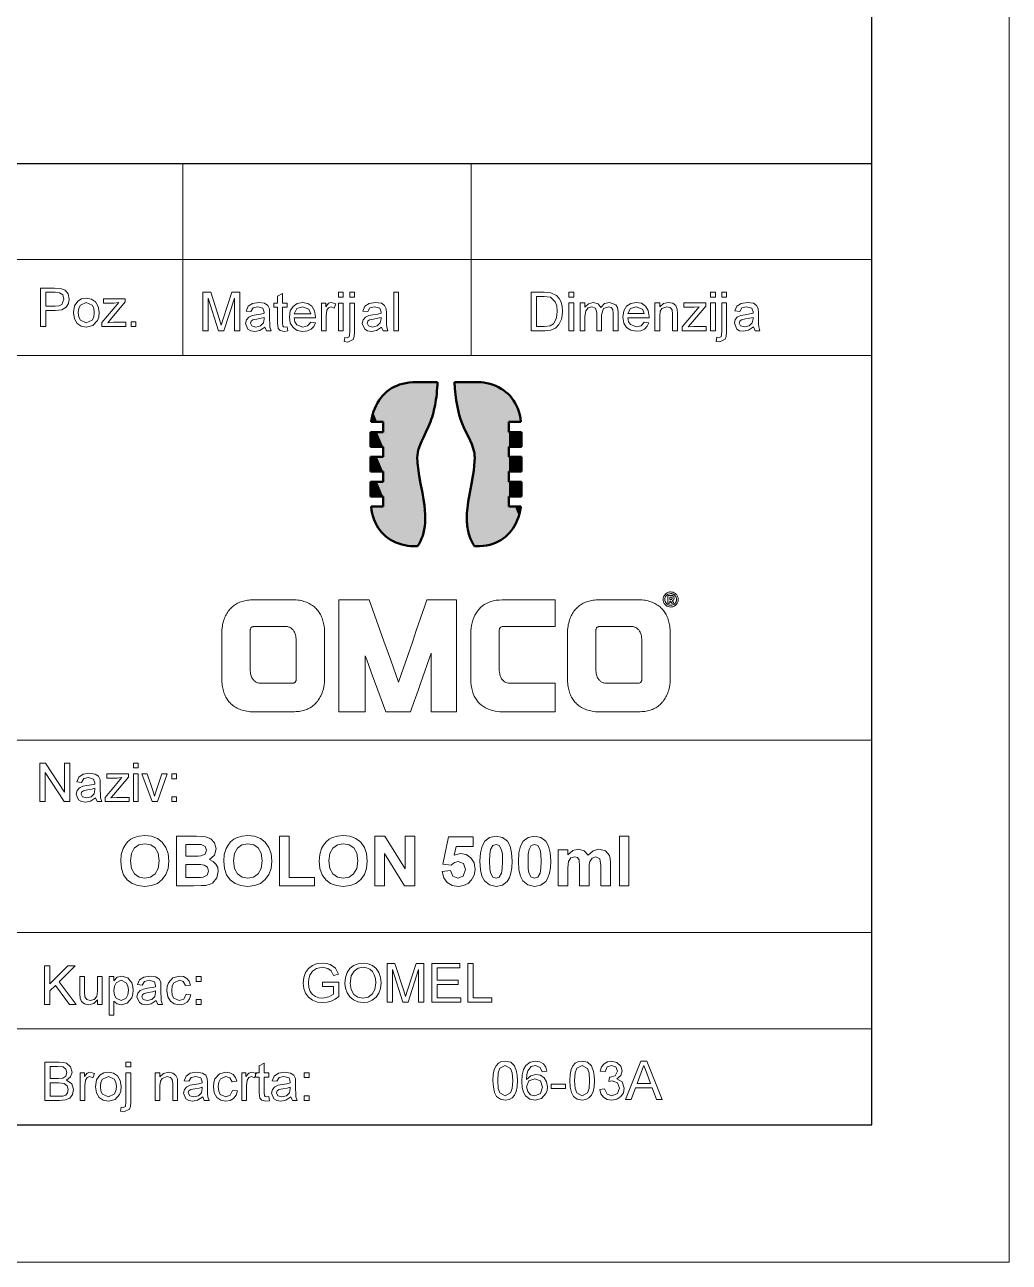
# Model space of a CAD drawing. Extents: x 0 to 297, y 0 to 420.
# Drawn here: x 261.16 to 297, y 0 to 45.04 of the extents above; entities that cross this region are included whole.
import ezdxf

# ---------------------------------------------------------------- set-up
doc = ezdxf.new("R2010")
doc.units = 0

msp = doc.modelspace()

# ---------------------------------------------------------------- linework, layer by layer
at = {"color": 7, "lineweight": 13}
for p, q in [((297, 0), (297, 420)), ((142.421, 36.5), (292, 36.5)), ((292, 33), (142.421, 33)), ((142.421, 19), (292, 19)), ((142.421, 12), (292, 12)), ((142.421, 8.5), (292, 8.5)), ((0, 0), (297, 0))]:
    msp.add_line(p, q, dxfattribs=at)
at = {"color": 7, "lineweight": 30}
for p, q in [((292, 5), (292, 415)), ((142.421, 40), (292, 40)), ((20, 5), (292, 5))]:
    msp.add_line(p, q, dxfattribs=at)
at = {"color": 7, "lineweight": 13, "ltscale": 0.175}
for p, q in [((266.911, 40), (266.911, 33)), ((277.411, 40), (277.411, 33))]:
    msp.add_line(p, q, dxfattribs=at)
at = {"color": 7, "lineweight": 13}
for points in [[(261.731, 34.06), (261.731, 35.46), (262.25, 35.46), (262.46, 35.447), (262.629, 35.383), (262.74, 35.25), (262.781, 35.062), (262.754, 34.9), (262.671, 34.765), (262.517, 34.674), (262.274, 34.643), (261.926, 34.643), (261.926, 34.06)], [(261.926, 34.799), (262.272, 34.799), (262.418, 34.816), (262.515, 34.867), (262.587, 35.057), (262.545, 35.209), (262.433, 35.292), (262.268, 35.305), (261.926, 35.305)], [(267.645, 33.905), (267.645, 35.305), (267.934, 35.305), (268.252, 34.32), (268.316, 34.113), (268.386, 34.337), (268.701, 35.305), (268.987, 35.305), (268.987, 33.905), (268.792, 33.905), (268.792, 35.091), (268.412, 33.905), (268.217, 33.905), (267.84, 35.091), (267.84, 33.905)], [(270.717, 34.051), (270.737, 33.9), (270.607, 33.885), (270.461, 33.914), (270.389, 33.991), (270.367, 34.189), (270.367, 34.76), (270.231, 34.76), (270.231, 34.916), (270.367, 34.916), (270.367, 35.166), (270.542, 35.268), (270.542, 34.916), (270.717, 34.916), (270.717, 34.76), (270.542, 34.76), (270.542, 34.179), (270.552, 34.086), (270.581, 34.053), (270.641, 34.041)], [(272.584, 35.13), (272.584, 35.305), (272.759, 35.305), (272.759, 35.13)], [(272.992, 35.13), (272.992, 35.305), (273.167, 35.305), (273.167, 35.13)], [(274.598, 33.905), (274.598, 35.305), (274.773, 35.305), (274.773, 33.905)], [(279.592, 33.908), (279.592, 35.308), (280.07, 35.308), (280.317, 35.288), (280.521, 35.188), (280.617, 35.081), (280.685, 34.948), (280.726, 34.792), (280.74, 34.616), (280.73, 34.465), (280.703, 34.333), (280.608, 34.129), (280.482, 34.002), (280.316, 33.932), (280.093, 33.908)], [(279.787, 34.064), (280.077, 34.064), (280.288, 34.09), (280.41, 34.164), (280.51, 34.344), (280.536, 34.469), (280.545, 34.619), (280.528, 34.816), (280.475, 34.962), (280.305, 35.123), (280.072, 35.152), (279.787, 35.152)], [(280.973, 35.133), (280.973, 35.308), (281.148, 35.308), (281.148, 35.133)], [(286.126, 35.133), (286.126, 35.308), (286.301, 35.308), (286.301, 35.133)], [(286.534, 35.133), (286.534, 35.308), (286.709, 35.308), (286.709, 35.133)], [(262.937, 34.566), (262.975, 34.809), (263.091, 34.979), (263.233, 35.063), (263.404, 35.091), (263.591, 35.057), (263.74, 34.955), (263.838, 34.793), (263.87, 34.58), (263.856, 34.407), (263.813, 34.275), (263.645, 34.102), (263.404, 34.041), (263.215, 34.074), (263.066, 34.176), (262.969, 34.341)], [(263.112, 34.566), (263.133, 34.404), (263.195, 34.288), (263.404, 34.196), (263.612, 34.289), (263.675, 34.406), (263.695, 34.571), (263.674, 34.729), (263.612, 34.843), (263.404, 34.935), (263.195, 34.843), (263.133, 34.728)], [(263.968, 34.06), (263.968, 34.207), (264.582, 34.935), (264.405, 34.916), (264.026, 34.916), (264.026, 35.071), (264.823, 35.071), (264.823, 34.955), (264.283, 34.315), (264.183, 34.196), (264.391, 34.216), (264.843, 34.216), (264.843, 34.06)], [(269.901, 34.041), (269.717, 33.921), (269.534, 33.885), (269.392, 33.906), (269.287, 33.966), (269.201, 34.173), (269.233, 34.308), (269.319, 34.406), (269.438, 34.462), (269.585, 34.488), (269.759, 34.515), (269.88, 34.547), (269.881, 34.588), (269.835, 34.726), (269.648, 34.78), (269.477, 34.741), (269.395, 34.605), (269.22, 34.624), (269.296, 34.798), (269.449, 34.9), (269.681, 34.935), (269.893, 34.905), (270.013, 34.827), (270.067, 34.709), (270.076, 34.556), (270.076, 34.338), (270.079, 34.15), (270.087, 34.041), (270.134, 33.905), (269.959, 33.905)], [(271.571, 34.216), (271.742, 34.197), (271.681, 34.065), (271.584, 33.967), (271.452, 33.906), (271.288, 33.885), (271.084, 33.919), (270.928, 34.021), (270.828, 34.184), (270.795, 34.402), (270.829, 34.627), (270.929, 34.795), (271.084, 34.9), (271.278, 34.935), (271.466, 34.901), (271.617, 34.799), (271.715, 34.636), (271.748, 34.416), (271.747, 34.372), (270.97, 34.372), (271, 34.23), (271.069, 34.126), (271.291, 34.041), (271.46, 34.083)], [(270.97, 34.527), (271.573, 34.527), (271.504, 34.694), (271.277, 34.78), (271.065, 34.711)], [(271.962, 33.905), (271.962, 34.916), (272.117, 34.916), (272.117, 34.781), (272.219, 34.905), (272.322, 34.935), (272.487, 34.887), (272.431, 34.731), (272.315, 34.78), (272.223, 34.745), (272.164, 34.65), (272.137, 34.445), (272.137, 33.905)], [(272.584, 33.905), (272.584, 34.916), (272.759, 34.916), (272.759, 33.905)], [(272.786, 33.515), (272.818, 33.665), (272.895, 33.652), (272.968, 33.687), (272.992, 33.859), (272.992, 34.916), (273.167, 34.916), (273.167, 33.851), (273.155, 33.693), (273.12, 33.592), (272.918, 33.497)], [(274.151, 34.041), (273.967, 33.921), (273.785, 33.885), (273.643, 33.906), (273.538, 33.966), (273.451, 34.173), (273.484, 34.308), (273.569, 34.406), (273.688, 34.462), (273.836, 34.488), (274.01, 34.515), (274.131, 34.547), (274.132, 34.588), (274.085, 34.726), (273.898, 34.78), (273.727, 34.741), (273.646, 34.605), (273.471, 34.624), (273.547, 34.798), (273.699, 34.9), (273.931, 34.935), (274.144, 34.905), (274.264, 34.827), (274.318, 34.709), (274.326, 34.556), (274.326, 34.338), (274.329, 34.15), (274.338, 34.041), (274.384, 33.905), (274.21, 33.905)], [(280.973, 33.908), (280.973, 34.919), (281.148, 34.919), (281.148, 33.908)], [(281.381, 33.908), (281.381, 34.919), (281.556, 34.919), (281.556, 34.767), (281.679, 34.891), (281.854, 34.939), (282.033, 34.89), (282.132, 34.755), (282.271, 34.893), (282.447, 34.939), (282.68, 34.855), (282.741, 34.75), (282.762, 34.6), (282.762, 33.908), (282.587, 33.908), (282.587, 34.538), (282.57, 34.684), (282.51, 34.756), (282.407, 34.783), (282.23, 34.713), (282.159, 34.489), (282.159, 33.908), (281.984, 33.908), (281.984, 34.557), (281.942, 34.727), (281.806, 34.783), (281.673, 34.745), (281.584, 34.635), (281.556, 34.426), (281.556, 33.908)], [(283.713, 34.219), (283.884, 34.2), (283.823, 34.068), (283.725, 33.97), (283.593, 33.909), (283.429, 33.889), (283.226, 33.923), (283.07, 34.024), (282.97, 34.187), (282.937, 34.405), (282.97, 34.63), (283.071, 34.799), (283.225, 34.904), (283.42, 34.939), (283.608, 34.905), (283.758, 34.802), (283.857, 34.639), (283.89, 34.42), (283.889, 34.375), (283.112, 34.375), (283.142, 34.233), (283.211, 34.129), (283.433, 34.044), (283.602, 34.086)], [(283.112, 34.53), (283.715, 34.53), (283.645, 34.697), (283.419, 34.783), (283.207, 34.714)], [(284.104, 33.908), (284.104, 34.919), (284.279, 34.919), (284.279, 34.776), (284.41, 34.898), (284.588, 34.939), (284.75, 34.906), (284.86, 34.82), (284.911, 34.694), (284.92, 34.528), (284.92, 33.908), (284.745, 33.908), (284.745, 34.516), (284.726, 34.671), (284.657, 34.752), (284.54, 34.783), (284.356, 34.714), (284.298, 34.615), (284.279, 34.454), (284.279, 33.908)], [(285.095, 33.908), (285.095, 34.054), (285.71, 34.783), (285.532, 34.764), (285.154, 34.764), (285.154, 34.919), (285.951, 34.919), (285.951, 34.803), (285.411, 34.163), (285.31, 34.044), (285.519, 34.064), (285.97, 34.064), (285.97, 33.908)], [(286.126, 33.908), (286.126, 34.919), (286.301, 34.919), (286.301, 33.908)], [(286.328, 33.519), (286.36, 33.669), (286.436, 33.655), (286.51, 33.69), (286.534, 33.862), (286.534, 34.919), (286.709, 34.919), (286.709, 33.854), (286.697, 33.696), (286.661, 33.595), (286.46, 33.5)], [(287.693, 34.044), (287.509, 33.924), (287.326, 33.889), (287.184, 33.909), (287.079, 33.97), (286.993, 34.177), (287.026, 34.312), (287.111, 34.409), (287.23, 34.466), (287.377, 34.491), (287.551, 34.518), (287.673, 34.55), (287.673, 34.591), (287.627, 34.729), (287.44, 34.783), (287.269, 34.744), (287.187, 34.608), (287.012, 34.627), (287.088, 34.801), (287.241, 34.903), (287.473, 34.939), (287.685, 34.908), (287.805, 34.83), (287.859, 34.712), (287.868, 34.559), (287.868, 34.342), (287.871, 34.153), (287.88, 34.044), (287.926, 33.908), (287.751, 33.908)], [(265.037, 34.06), (265.037, 34.235), (265.212, 34.235), (265.212, 34.06)], [(269.881, 34.391), (269.768, 34.36), (269.61, 34.334), (269.464, 34.303), (269.399, 34.254), (269.376, 34.182), (269.426, 34.081), (269.573, 34.041), (269.744, 34.082), (269.854, 34.189), (269.88, 34.337)], [(274.132, 34.391), (274.019, 34.36), (273.86, 34.334), (273.715, 34.303), (273.649, 34.254), (273.626, 34.182), (273.676, 34.081), (273.824, 34.041), (273.994, 34.082), (274.104, 34.189), (274.131, 34.337)], [(287.673, 34.394), (287.56, 34.363), (287.402, 34.337), (287.257, 34.307), (287.191, 34.257), (287.168, 34.185), (287.218, 34.085), (287.365, 34.044), (287.536, 34.086), (287.646, 34.192), (287.673, 34.34)], [(261.714, 16.766), (261.714, 18.166), (261.92, 18.166), (262.608, 17.109), (262.608, 18.166), (262.803, 18.166), (262.803, 16.766), (262.597, 16.766), (261.909, 17.823), (261.909, 16.766)], [(265.117, 17.991), (265.117, 18.166), (265.292, 18.166), (265.292, 17.991)], [(263.736, 16.902), (263.552, 16.782), (263.37, 16.747), (263.228, 16.767), (263.123, 16.828), (263.036, 17.035), (263.069, 17.17), (263.154, 17.268), (263.274, 17.324), (263.421, 17.349), (263.595, 17.376), (263.716, 17.408), (263.717, 17.449), (263.67, 17.587), (263.483, 17.641), (263.312, 17.603), (263.231, 17.466), (263.056, 17.486), (263.132, 17.659), (263.285, 17.761), (263.516, 17.797), (263.729, 17.766), (263.849, 17.688), (263.903, 17.57), (263.911, 17.417), (263.911, 17.2), (263.914, 17.012), (263.923, 16.902), (263.97, 16.766), (263.795, 16.766)], [(264.086, 16.766), (264.086, 16.913), (264.701, 17.641), (264.523, 17.622), (264.145, 17.622), (264.145, 17.777), (264.942, 17.777), (264.942, 17.661), (264.402, 17.021), (264.301, 16.902), (264.51, 16.922), (264.961, 16.922), (264.961, 16.766)], [(265.117, 16.766), (265.117, 17.777), (265.292, 17.777), (265.292, 16.766)], [(265.795, 16.766), (265.428, 17.777), (265.613, 17.777), (265.821, 17.172), (265.885, 16.968), (265.947, 17.16), (266.157, 17.777), (266.342, 17.777), (265.999, 16.766)], [(266.517, 17.602), (266.517, 17.777), (266.692, 17.777), (266.692, 17.602)], [(263.717, 17.252), (263.604, 17.221), (263.445, 17.195), (263.3, 17.165), (263.234, 17.115), (263.211, 17.043), (263.262, 16.943), (263.409, 16.902), (263.579, 16.944), (263.689, 17.05), (263.716, 17.198)], [(266.517, 16.766), (266.517, 16.941), (266.692, 16.941), (266.692, 16.766)], [(264.657, 14.596), (264.677, 14.848), (264.739, 15.055), (264.812, 15.185), (264.907, 15.3), (265.019, 15.395), (265.14, 15.462), (265.322, 15.515), (265.529, 15.532), (265.777, 15.505), (265.99, 15.423), (266.167, 15.287), (266.3, 15.102), (266.38, 14.875), (266.407, 14.605), (266.38, 14.337), (266.301, 14.111), (266.169, 13.927), (265.993, 13.791), (265.781, 13.709), (265.534, 13.682), (265.284, 13.709), (265.071, 13.79), (264.894, 13.926), (264.762, 14.108), (264.683, 14.332)], [(266.682, 15.507), (267.417, 15.507), (267.607, 15.503), (267.742, 15.489), (267.934, 15.414), (268.075, 15.262), (268.132, 15.049), (268.066, 14.815), (267.889, 14.655), (268.025, 14.59), (268.124, 14.493), (268.186, 14.368), (268.207, 14.224), (268.149, 13.988), (267.991, 13.804), (267.879, 13.749), (267.744, 13.719), (267.588, 13.711), (267.301, 13.707), (266.682, 13.707)], [(268.407, 14.596), (268.427, 14.848), (268.489, 15.055), (268.562, 15.185), (268.657, 15.3), (268.769, 15.395), (268.89, 15.462), (269.072, 15.515), (269.279, 15.532), (269.527, 15.505), (269.74, 15.423), (269.917, 15.287), (270.05, 15.102), (270.13, 14.875), (270.157, 14.605), (270.13, 14.337), (270.051, 14.111), (269.919, 13.927), (269.743, 13.791), (269.531, 13.709), (269.284, 13.682), (269.034, 13.709), (268.821, 13.79), (268.644, 13.926), (268.512, 14.108), (268.433, 14.332)], [(270.432, 13.707), (270.432, 15.507), (270.782, 15.507), (270.782, 14.007), (271.707, 14.007), (271.707, 13.707)], [(271.882, 14.596), (271.902, 14.848), (271.964, 15.055), (272.037, 15.185), (272.132, 15.3), (272.244, 15.395), (272.365, 15.462), (272.547, 15.515), (272.754, 15.532), (273.002, 15.505), (273.215, 15.423), (273.392, 15.287), (273.525, 15.102), (273.605, 14.875), (273.632, 14.605), (273.605, 14.337), (273.526, 14.111), (273.394, 13.927), (273.218, 13.791), (273.006, 13.709), (272.759, 13.682), (272.509, 13.709), (272.296, 13.79), (272.119, 13.926), (271.987, 14.108), (271.908, 14.332)], [(273.907, 13.707), (273.907, 15.507), (274.273, 15.507), (275.007, 14.323), (275.007, 15.507), (275.357, 15.507), (275.357, 13.707), (274.98, 13.707), (274.257, 14.874), (274.257, 13.707)], [(276.357, 14.219), (276.657, 14.257), (276.75, 14.056), (276.93, 13.982), (277.126, 14.059), (277.207, 14.291), (277.134, 14.51), (276.945, 14.582), (276.808, 14.551), (276.685, 14.457), (276.382, 14.496), (276.582, 15.482), (277.482, 15.482), (277.482, 15.132), (276.864, 15.132), (276.798, 14.818), (277.026, 14.882), (277.231, 14.842), (277.402, 14.72), (277.518, 14.534), (277.557, 14.299), (277.525, 14.095), (277.429, 13.914), (277.298, 13.785), (277.137, 13.708), (276.946, 13.682), (276.721, 13.719), (276.543, 13.828), (276.418, 13.998)], [(278.319, 15.507), (278.553, 15.461), (278.73, 15.322), (278.828, 15.144), (278.887, 14.901), (278.907, 14.594), (278.895, 14.358), (278.862, 14.158), (278.807, 13.994), (278.729, 13.865), (278.553, 13.728), (278.319, 13.682), (278.081, 13.732), (277.893, 13.883), (277.803, 14.051), (277.75, 14.29), (277.732, 14.598), (277.751, 14.903), (277.811, 15.145), (277.909, 15.324), (278.085, 15.462)], [(279.719, 15.507), (279.953, 15.461), (280.13, 15.322), (280.228, 15.144), (280.287, 14.901), (280.307, 14.594), (280.295, 14.358), (280.262, 14.158), (280.207, 13.994), (280.129, 13.865), (279.953, 13.728), (279.719, 13.682), (279.481, 13.732), (279.293, 13.883), (279.203, 14.051), (279.15, 14.29), (279.132, 14.598), (279.151, 14.903), (279.211, 15.145), (279.309, 15.324), (279.485, 15.462)], [(282.807, 13.707), (282.807, 15.507), (283.157, 15.507), (283.157, 13.707)], [(265.007, 14.608), (265.044, 14.338), (265.155, 14.141), (265.324, 14.022), (265.534, 13.982), (265.742, 14.022), (265.91, 14.14), (266.02, 14.337), (266.057, 14.614), (266.021, 14.886), (265.914, 15.079), (265.747, 15.194), (265.534, 15.232), (265.319, 15.193), (265.151, 15.077), (265.043, 14.882)], [(267.032, 15.207), (267.032, 14.782), (267.286, 14.782), (267.47, 14.784), (267.568, 14.789), (267.725, 14.854), (267.782, 14.998), (267.732, 15.136), (267.586, 15.201), (267.474, 15.206), (267.255, 15.207)], [(268.757, 14.608), (268.794, 14.338), (268.905, 14.141), (269.074, 14.022), (269.284, 13.982), (269.492, 14.022), (269.66, 14.14), (269.77, 14.337), (269.807, 14.614), (269.771, 14.886), (269.664, 15.079), (269.497, 15.194), (269.284, 15.232), (269.069, 15.193), (268.901, 15.077), (268.793, 14.882)], [(272.232, 14.608), (272.269, 14.338), (272.38, 14.141), (272.549, 14.022), (272.759, 13.982), (272.967, 14.022), (273.135, 14.14), (273.245, 14.337), (273.282, 14.614), (273.246, 14.886), (273.139, 15.079), (272.972, 15.194), (272.759, 15.232), (272.544, 15.193), (272.376, 15.077), (272.268, 14.882)], [(278.319, 15.207), (278.2, 15.169), (278.119, 15.03), (278.091, 14.856), (278.082, 14.594), (278.09, 14.336), (278.116, 14.173), (278.201, 14.02), (278.319, 13.982), (278.438, 14.021), (278.519, 14.159), (278.547, 14.332), (278.557, 14.594), (278.548, 14.853), (278.523, 15.015), (278.437, 15.169)], [(279.719, 15.207), (279.6, 15.169), (279.519, 15.03), (279.491, 14.856), (279.482, 14.594), (279.49, 14.336), (279.516, 14.173), (279.601, 14.02), (279.719, 13.982), (279.838, 14.021), (279.919, 14.159), (279.947, 14.332), (279.957, 14.594), (279.948, 14.853), (279.923, 15.015), (279.837, 15.169)], [(280.582, 15.007), (280.932, 15.007), (280.932, 14.83), (281.109, 14.982), (281.317, 15.032), (281.522, 14.979), (281.666, 14.816), (281.849, 14.979), (282.059, 15.032), (282.3, 14.974), (282.446, 14.804), (282.473, 14.696), (282.482, 14.536), (282.482, 13.707), (282.132, 13.707), (282.132, 14.439), (282.097, 14.685), (281.955, 14.757), (281.823, 14.714), (281.734, 14.587), (281.713, 14.479), (281.707, 14.322), (281.707, 13.707), (281.357, 13.707), (281.357, 14.409), (281.339, 14.65), (281.284, 14.731), (281.184, 14.757), (281.046, 14.715), (280.958, 14.593), (280.938, 14.488), (280.932, 14.329), (280.932, 13.707), (280.582, 13.707)], [(267.032, 14.482), (267.032, 14.007), (267.393, 14.007), (267.565, 14.01), (267.66, 14.018), (267.802, 14.089), (267.857, 14.24), (267.814, 14.376), (267.693, 14.457), (267.566, 14.476), (267.346, 14.482)], [(271.998, 10.035), (271.998, 10.19), (272.601, 10.19), (272.601, 9.67), (272.461, 9.575), (272.318, 9.506), (272.17, 9.465), (272.018, 9.451), (271.82, 9.473), (271.641, 9.539), (271.492, 9.646), (271.385, 9.793), (271.32, 9.969), (271.298, 10.164), (271.32, 10.36), (271.384, 10.543), (271.489, 10.697), (271.631, 10.805), (271.805, 10.869), (272.003, 10.89), (272.148, 10.878), (272.279, 10.842), (272.472, 10.707), (272.578, 10.481), (272.4, 10.435), (272.322, 10.602), (272.19, 10.698), (271.999, 10.735), (271.781, 10.696), (271.633, 10.593), (271.546, 10.454), (271.506, 10.318), (271.493, 10.171), (271.509, 9.998), (271.556, 9.856), (271.635, 9.746), (271.742, 9.668), (271.868, 9.622), (272.002, 9.607), (272.234, 9.656), (272.407, 9.76), (272.407, 10.035)], [(272.815, 10.152), (272.835, 10.366), (272.897, 10.547), (273, 10.694), (273.135, 10.803), (273.294, 10.868), (273.477, 10.89), (273.659, 10.867), (273.822, 10.798), (273.958, 10.688), (274.056, 10.541), (274.117, 10.366), (274.137, 10.168), (274.116, 9.968), (274.052, 9.79), (273.95, 9.643), (273.812, 9.537), (273.65, 9.473), (273.476, 9.451), (273.291, 9.475), (273.127, 9.546), (272.992, 9.658), (272.894, 9.805), (272.835, 9.974)], [(274.351, 9.471), (274.351, 10.871), (274.64, 10.871), (274.958, 9.885), (275.022, 9.679), (275.092, 9.902), (275.407, 10.871), (275.693, 10.871), (275.693, 9.471), (275.498, 9.471), (275.498, 10.657), (275.118, 9.471), (274.923, 9.471), (274.545, 10.657), (274.545, 9.471)], [(275.984, 9.471), (275.984, 10.871), (276.995, 10.871), (276.995, 10.715), (276.179, 10.715), (276.179, 10.268), (276.937, 10.268), (276.937, 10.112), (276.179, 10.112), (276.179, 9.626), (277.034, 9.626), (277.034, 9.471)], [(277.287, 9.471), (277.287, 10.871), (277.482, 10.871), (277.482, 9.626), (278.162, 9.626), (278.162, 9.471)], [(261.884, 9.388), (261.884, 10.788), (262.078, 10.788), (262.078, 10.14), (262.726, 10.788), (262.992, 10.788), (262.415, 10.211), (263.031, 9.388), (262.793, 9.388), (262.279, 10.075), (262.078, 9.874), (262.078, 9.388)], [(263.809, 9.388), (263.809, 9.547), (263.674, 9.413), (263.5, 9.368), (263.339, 9.403), (263.228, 9.489), (263.177, 9.615), (263.167, 9.775), (263.167, 10.399), (263.342, 10.399), (263.342, 9.845), (263.352, 9.667), (263.419, 9.562), (263.546, 9.524), (263.687, 9.563), (263.781, 9.669), (263.809, 9.864), (263.809, 10.399), (263.984, 10.399), (263.984, 9.388)], [(264.236, 8.999), (264.236, 10.399), (264.411, 10.399), (264.411, 10.244), (264.532, 10.375), (264.696, 10.418), (264.917, 10.352), (265.062, 10.165), (265.099, 10.039), (265.111, 9.901), (265.098, 9.754), (265.056, 9.623), (264.896, 9.434), (264.674, 9.368), (264.522, 9.408), (264.411, 9.509), (264.411, 8.999)], [(265.947, 9.524), (265.764, 9.404), (265.581, 9.368), (265.439, 9.389), (265.334, 9.449), (265.247, 9.657), (265.28, 9.791), (265.366, 9.889), (265.485, 9.945), (265.632, 9.971), (265.806, 9.998), (265.927, 10.03), (265.928, 10.071), (265.882, 10.209), (265.695, 10.263), (265.523, 10.224), (265.442, 10.088), (265.267, 10.107), (265.343, 10.281), (265.496, 10.383), (265.727, 10.418), (265.94, 10.388), (266.06, 10.31), (266.114, 10.192), (266.122, 10.039), (266.122, 9.821), (266.125, 9.633), (266.134, 9.524), (266.181, 9.388), (266.006, 9.388)], [(267.036, 9.757), (267.211, 9.738), (267.163, 9.583), (267.071, 9.466), (266.945, 9.393), (266.793, 9.368), (266.607, 9.402), (266.462, 9.503), (266.368, 9.667), (266.336, 9.89), (266.35, 10.042), (266.39, 10.174), (266.554, 10.357), (266.792, 10.418), (266.941, 10.397), (267.059, 10.332), (267.144, 10.228), (267.192, 10.088), (267.017, 10.068), (266.935, 10.214), (266.794, 10.263), (266.59, 10.174), (266.531, 10.06), (266.511, 9.894), (266.53, 9.727), (266.588, 9.612), (266.788, 9.524), (266.952, 9.581)], [(267.406, 10.224), (267.406, 10.399), (267.581, 10.399), (267.581, 10.224)], [(273.009, 10.15), (273.043, 9.924), (273.142, 9.752), (273.292, 9.643), (273.475, 9.607), (273.661, 9.643), (273.811, 9.753), (273.91, 9.931), (273.943, 10.17), (273.929, 10.329), (273.886, 10.467), (273.817, 10.58), (273.721, 10.664), (273.606, 10.717), (273.478, 10.735), (273.299, 10.701), (273.148, 10.6), (273.044, 10.42)], [(264.411, 9.885), (264.43, 9.725), (264.487, 9.612), (264.671, 9.524), (264.858, 9.615), (264.917, 9.732), (264.936, 9.898), (264.917, 10.058), (264.86, 10.172), (264.678, 10.263), (264.492, 10.166), (264.432, 10.047)], [(265.928, 9.874), (265.815, 9.843), (265.656, 9.817), (265.511, 9.787), (265.446, 9.737), (265.422, 9.665), (265.473, 9.564), (265.62, 9.524), (265.791, 9.566), (265.9, 9.672), (265.927, 9.82)], [(267.406, 9.388), (267.406, 9.563), (267.581, 9.563), (267.581, 9.388)], [(261.893, 5.886), (261.893, 7.286), (262.419, 7.286), (262.564, 7.275), (262.677, 7.243), (262.829, 7.111), (262.884, 6.924), (262.833, 6.754), (262.677, 6.625), (262.874, 6.499), (262.943, 6.288), (262.901, 6.107), (262.799, 5.978), (262.647, 5.909), (262.423, 5.886)], [(264.848, 7.111), (264.848, 7.286), (265.023, 7.286), (265.023, 7.111)], [(270.051, 6.032), (270.071, 5.881), (269.941, 5.866), (269.795, 5.895), (269.723, 5.972), (269.701, 6.17), (269.701, 6.741), (269.565, 6.741), (269.565, 6.897), (269.701, 6.897), (269.701, 7.147), (269.876, 7.249), (269.876, 6.897), (270.051, 6.897), (270.051, 6.741), (269.876, 6.741), (269.876, 6.16), (269.886, 6.067), (269.915, 6.034), (269.975, 6.022)], [(278.205, 6.612), (278.217, 6.835), (278.255, 7.013), (278.317, 7.149), (278.404, 7.245), (278.515, 7.303), (278.652, 7.322), (278.851, 7.277), (278.988, 7.147), (279.068, 6.94), (279.092, 6.797), (279.099, 6.612), (279.087, 6.389), (279.05, 6.212), (278.988, 6.076), (278.902, 5.98), (278.79, 5.922), (278.652, 5.903), (278.475, 5.936), (278.341, 6.037), (278.265, 6.182), (278.22, 6.374)], [(280.169, 6.953), (279.994, 6.933), (279.928, 7.089), (279.754, 7.166), (279.599, 7.124), (279.479, 6.964), (279.443, 6.833), (279.43, 6.651), (279.583, 6.79), (279.772, 6.836), (279.932, 6.804), (280.067, 6.709), (280.158, 6.564), (280.188, 6.382), (280.174, 6.254), (280.131, 6.137), (279.973, 5.963), (279.746, 5.903), (279.549, 5.942), (279.392, 6.059), (279.316, 6.187), (279.27, 6.359), (279.255, 6.577), (279.272, 6.821), (279.323, 7.016), (279.407, 7.163), (279.563, 7.282), (279.765, 7.322), (279.918, 7.297), (280.04, 7.224), (280.126, 7.107)], [(281.005, 6.612), (281.017, 6.835), (281.055, 7.013), (281.117, 7.149), (281.204, 7.245), (281.315, 7.303), (281.452, 7.322), (281.651, 7.277), (281.788, 7.147), (281.868, 6.94), (281.892, 6.797), (281.899, 6.612), (281.887, 6.389), (281.85, 6.212), (281.788, 6.076), (281.702, 5.98), (281.59, 5.922), (281.452, 5.903), (281.275, 5.936), (281.141, 6.037), (281.065, 6.182), (281.02, 6.374)], [(282.094, 6.291), (282.269, 6.311), (282.361, 6.117), (282.534, 6.058), (282.737, 6.139), (282.813, 6.339), (282.738, 6.528), (282.548, 6.602), (282.43, 6.583), (282.449, 6.739), (282.475, 6.737), (282.655, 6.791), (282.735, 6.959), (282.676, 7.108), (282.523, 7.166), (282.368, 7.108), (282.288, 6.933), (282.113, 6.953), (282.163, 7.109), (282.251, 7.225), (282.371, 7.298), (282.517, 7.322), (282.72, 7.273), (282.861, 7.141), (282.91, 6.962), (282.862, 6.799), (282.719, 6.682), (282.915, 6.563), (282.988, 6.339), (282.956, 6.17), (282.858, 6.029), (282.71, 5.934), (282.528, 5.903), (282.363, 5.93), (282.229, 6.011), (282.136, 6.135)], [(283.035, 5.922), (283.591, 7.322), (283.805, 7.322), (284.361, 5.922), (284.155, 5.922), (283.998, 6.35), (283.398, 6.35), (283.241, 5.922)], [(262.087, 6.683), (262.381, 6.683), (262.552, 6.7), (262.655, 6.774), (262.69, 6.903), (262.658, 7.033), (262.565, 7.11), (262.358, 7.13), (262.087, 7.13)], [(263.176, 5.886), (263.176, 6.897), (263.332, 6.897), (263.332, 6.762), (263.433, 6.886), (263.536, 6.916), (263.701, 6.868), (263.645, 6.712), (263.53, 6.761), (263.437, 6.726), (263.378, 6.631), (263.351, 6.426), (263.351, 5.886)], [(263.74, 6.391), (263.778, 6.634), (263.894, 6.805), (264.036, 6.889), (264.207, 6.916), (264.394, 6.882), (264.543, 6.781), (264.641, 6.619), (264.673, 6.406), (264.659, 6.232), (264.615, 6.101), (264.448, 5.928), (264.207, 5.866), (264.018, 5.9), (263.869, 6.002), (263.772, 6.167)], [(263.915, 6.392), (263.936, 6.23), (263.998, 6.114), (264.207, 6.022), (264.415, 6.115), (264.477, 6.232), (264.498, 6.397), (264.477, 6.555), (264.415, 6.669), (264.207, 6.761), (263.998, 6.669), (263.936, 6.554)], [(264.642, 5.496), (264.674, 5.646), (264.75, 5.633), (264.824, 5.668), (264.848, 5.84), (264.848, 6.897), (265.023, 6.897), (265.023, 5.832), (265.011, 5.674), (264.975, 5.573), (264.774, 5.478)], [(265.91, 5.886), (265.91, 6.897), (266.085, 6.897), (266.085, 6.754), (266.216, 6.876), (266.394, 6.916), (266.556, 6.884), (266.666, 6.798), (266.717, 6.672), (266.726, 6.506), (266.726, 5.886), (266.551, 5.886), (266.551, 6.494), (266.532, 6.648), (266.463, 6.73), (266.346, 6.761), (266.162, 6.692), (266.104, 6.593), (266.085, 6.432), (266.085, 5.886)], [(267.64, 6.022), (267.456, 5.902), (267.274, 5.866), (267.132, 5.887), (267.027, 5.947), (266.94, 6.154), (266.973, 6.289), (267.059, 6.387), (267.178, 6.443), (267.325, 6.469), (267.499, 6.496), (267.62, 6.528), (267.621, 6.569), (267.574, 6.707), (267.388, 6.761), (267.216, 6.722), (267.135, 6.586), (266.96, 6.605), (267.036, 6.779), (267.189, 6.881), (267.42, 6.916), (267.633, 6.886), (267.753, 6.808), (267.807, 6.69), (267.815, 6.537), (267.815, 6.319), (267.818, 6.131), (267.827, 6.022), (267.874, 5.886), (267.699, 5.886)], [(268.729, 6.255), (268.904, 6.236), (268.855, 6.081), (268.764, 5.964), (268.638, 5.891), (268.486, 5.866), (268.3, 5.9), (268.155, 6.001), (268.061, 6.165), (268.029, 6.388), (268.043, 6.54), (268.083, 6.672), (268.246, 6.855), (268.485, 6.916), (268.633, 6.895), (268.752, 6.83), (268.837, 6.726), (268.885, 6.586), (268.71, 6.566), (268.628, 6.712), (268.486, 6.761), (268.283, 6.672), (268.224, 6.558), (268.204, 6.392), (268.223, 6.225), (268.281, 6.11), (268.48, 6.022), (268.645, 6.079)], [(269.06, 5.886), (269.06, 6.897), (269.215, 6.897), (269.215, 6.762), (269.317, 6.886), (269.42, 6.916), (269.585, 6.868), (269.529, 6.712), (269.413, 6.761), (269.321, 6.726), (269.261, 6.631), (269.235, 6.426), (269.235, 5.886)], [(270.849, 6.022), (270.665, 5.902), (270.482, 5.866), (270.34, 5.887), (270.235, 5.947), (270.149, 6.154), (270.181, 6.289), (270.267, 6.387), (270.386, 6.443), (270.533, 6.469), (270.707, 6.496), (270.828, 6.528), (270.829, 6.569), (270.783, 6.707), (270.596, 6.761), (270.425, 6.722), (270.343, 6.586), (270.168, 6.605), (270.244, 6.779), (270.397, 6.881), (270.629, 6.916), (270.841, 6.886), (270.961, 6.808), (271.015, 6.69), (271.024, 6.537), (271.024, 6.319), (271.027, 6.131), (271.035, 6.022), (271.082, 5.886), (270.907, 5.886)], [(271.335, 6.722), (271.335, 6.897), (271.51, 6.897), (271.51, 6.722)], [(278.38, 6.612), (278.4, 6.329), (278.458, 6.164), (278.652, 6.058), (278.846, 6.164), (278.905, 6.329), (278.924, 6.612), (278.905, 6.89), (278.848, 7.056), (278.65, 7.166), (278.461, 7.07), (278.4, 6.893)], [(281.18, 6.612), (281.199, 6.329), (281.258, 6.164), (281.452, 6.058), (281.646, 6.164), (281.705, 6.329), (281.724, 6.612), (281.705, 6.89), (281.648, 7.056), (281.45, 7.166), (281.261, 7.07), (281.2, 6.893)], [(283.455, 6.505), (283.94, 6.505), (283.802, 6.883), (283.744, 7.042), (283.698, 7.166), (283.651, 7.038), (283.603, 6.907)], [(262.087, 6.041), (262.426, 6.041), (262.549, 6.048), (262.653, 6.087), (262.721, 6.165), (262.748, 6.285), (262.708, 6.422), (262.6, 6.504), (262.401, 6.528), (262.087, 6.528)], [(267.621, 6.372), (267.508, 6.341), (267.349, 6.315), (267.204, 6.285), (267.138, 6.235), (267.115, 6.163), (267.166, 6.062), (267.313, 6.022), (267.484, 6.063), (267.593, 6.17), (267.62, 6.318)], [(270.829, 6.372), (270.716, 6.341), (270.558, 6.315), (270.412, 6.285), (270.347, 6.235), (270.324, 6.163), (270.374, 6.062), (270.521, 6.022), (270.692, 6.063), (270.802, 6.17), (270.828, 6.318)], [(279.43, 6.386), (279.47, 6.22), (279.577, 6.099), (279.732, 6.058), (279.935, 6.144), (280.013, 6.376), (279.936, 6.599), (279.725, 6.68), (279.516, 6.599)], [(280.324, 6.33), (280.324, 6.486), (280.849, 6.486), (280.849, 6.33)], [(271.335, 5.886), (271.335, 6.061), (271.51, 6.061), (271.51, 5.886)]]:
    msp.add_lwpolyline(points, close=True, dxfattribs=at)
at = {"color": 142, "lineweight": 50}
for points in [[(275.424, 32.037), (275.286, 32.033), (275.156, 32.022), (275.033, 32.003), (274.917, 31.977), (274.808, 31.945), (274.704, 31.907), (274.606, 31.862), (274.514, 31.812), (274.427, 31.755), (274.345, 31.693), (274.268, 31.624), (274.195, 31.549), (274.128, 31.468), (274.065, 31.38), (274.007, 31.286), (273.953, 31.186), (273.906, 31.079), (273.863, 30.967), (273.827, 30.85), (273.798, 30.729), (273.775, 30.607), (273.772, 30.587)], [(276.188, 32.037), (275.806, 32.037), (275.424, 32.037)], [(275.453, 29.278), (275.457, 29.376), (275.468, 29.47), (275.487, 29.563), (275.515, 29.657), (275.551, 29.757), (275.602, 29.872), (275.675, 30.022), (275.768, 30.209), (275.864, 30.42), (275.898, 30.504), (275.932, 30.592), (275.961, 30.674), (275.989, 30.759), (276.014, 30.843), (276.037, 30.93), (276.059, 31.017), (276.079, 31.109), (276.098, 31.201), (276.115, 31.297), (276.13, 31.395), (276.145, 31.498), (276.157, 31.603), (276.167, 31.713), (276.176, 31.826), (276.184, 31.943), (276.188, 32.037)], [(274.21, 30.221), (273.981, 30.221), (273.752, 30.221)], [(273.752, 30.221), (273.752, 29.952), (273.752, 29.683)], [(273.772, 30.587), (273.991, 30.587), (274.21, 30.587)], [(274.21, 30.587), (274.21, 30.404), (274.21, 30.221)], [(273.752, 29.683), (273.981, 29.683), (274.21, 29.683)], [(274.21, 29.317), (273.981, 29.317), (273.752, 29.317)], [(273.752, 29.317), (273.752, 29.048), (273.752, 28.779)], [(274.21, 29.683), (274.21, 29.5), (274.21, 29.317)], [(275.458, 26.06), (275.515, 26.149), (275.566, 26.243), (275.61, 26.341), (275.648, 26.445), (275.68, 26.553), (275.705, 26.668), (275.724, 26.79), (275.736, 26.919), (275.74, 27.059), (275.738, 27.209), (275.728, 27.373), (275.708, 27.554), (275.679, 27.76), (275.637, 28.005), (275.572, 28.346), (275.52, 28.631), (275.479, 28.907), (275.468, 29), (275.46, 29.091), (275.456, 29.169), (275.453, 29.244), (275.453, 29.278)], [(273.752, 28.779), (273.981, 28.779), (274.21, 28.779)], [(274.21, 28.413), (273.981, 28.413), (273.752, 28.413)], [(273.752, 28.413), (273.752, 28.144), (273.752, 27.875)], [(274.21, 28.779), (274.21, 28.596), (274.21, 28.413)], [(273.752, 27.875), (273.981, 27.875), (274.21, 27.875)], [(274.21, 27.509), (273.989, 27.509), (273.769, 27.509)], [(273.769, 27.509), (273.788, 27.376), (273.813, 27.25), (273.846, 27.132), (273.884, 27.022), (273.928, 26.918), (273.978, 26.82), (274.033, 26.729), (274.094, 26.644), (274.16, 26.564), (274.232, 26.49), (274.309, 26.421), (274.392, 26.358), (274.48, 26.3), (274.574, 26.247), (274.673, 26.201), (274.777, 26.16), (274.886, 26.126), (274.997, 26.098), (275.108, 26.078), (275.215, 26.065), (275.305, 26.06), (275.322, 26.06)], [(274.21, 27.875), (274.21, 27.692), (274.21, 27.509)], [(275.322, 26.06), (275.39, 26.06), (275.458, 26.06)]]:
    msp.add_lwpolyline(points, dxfattribs=at)
at = {"color": 9, "lineweight": 50}
for points in [[(277.673, 32.037), (277.24, 32.037), (276.807, 32.037)], [(276.807, 32.037), (276.821, 31.802), (276.841, 31.584), (276.867, 31.381), (276.899, 31.192), (276.937, 31.014), (276.98, 30.848), (277.029, 30.689), (277.084, 30.536), (277.146, 30.386), (277.218, 30.229), (277.31, 30.043), (277.438, 29.773), (277.522, 29.502), (277.53, 29.454), (277.536, 29.405), (277.54, 29.356), (277.542, 29.306), (277.543, 29.278)], [(279.225, 30.587), (279.206, 30.72), (279.18, 30.846), (279.147, 30.963), (279.108, 31.074), (279.064, 31.178), (279.013, 31.275), (278.957, 31.366), (278.896, 31.452), (278.829, 31.532), (278.757, 31.606), (278.679, 31.675), (278.595, 31.739), (278.506, 31.797), (278.412, 31.849), (278.312, 31.896), (278.208, 31.937), (278.099, 31.971), (277.988, 31.999), (277.877, 32.019), (277.771, 32.032), (277.684, 32.037), (277.673, 32.037)], [(278.786, 30.221), (278.786, 30.404), (278.786, 30.587)], [(278.786, 30.587), (279.006, 30.587), (279.225, 30.587)], [(279.243, 30.221), (279.015, 30.221), (278.786, 30.221)], [(279.243, 29.683), (279.243, 29.952), (279.243, 30.221)], [(278.786, 29.317), (278.786, 29.5), (278.786, 29.683)], [(278.786, 29.683), (279.015, 29.683), (279.243, 29.683)], [(279.243, 29.317), (279.015, 29.317), (278.786, 29.317)], [(279.243, 28.779), (279.243, 29.048), (279.243, 29.317)], [(277.543, 29.278), (277.539, 29.145), (277.527, 28.994), (277.505, 28.819), (277.472, 28.609), (277.42, 28.331), (277.359, 28.008), (277.305, 27.682), (277.289, 27.568), (277.276, 27.454), (277.267, 27.359), (277.26, 27.264), (277.257, 27.18), (277.255, 27.096), (277.256, 27.02), (277.259, 26.945), (277.263, 26.875), (277.27, 26.806), (277.278, 26.741), (277.289, 26.677), (277.301, 26.617), (277.315, 26.557), (277.33, 26.5), (277.347, 26.444), (277.366, 26.391), (277.387, 26.338), (277.408, 26.287), (277.432, 26.237), (277.457, 26.189), (277.485, 26.142), (277.538, 26.06)], [(278.786, 28.413), (278.786, 28.596), (278.786, 28.779)], [(278.786, 28.779), (279.015, 28.779), (279.243, 28.779)], [(279.243, 28.413), (279.015, 28.413), (278.786, 28.413)], [(279.243, 27.875), (279.243, 28.144), (279.243, 28.413)], [(277.582, 26.06), (277.72, 26.063), (277.85, 26.075), (277.972, 26.094), (278.088, 26.119), (278.197, 26.151), (278.3, 26.189), (278.398, 26.234), (278.49, 26.284), (278.576, 26.341), (278.658, 26.404), (278.735, 26.472), (278.807, 26.547), (278.874, 26.628), (278.936, 26.715), (278.994, 26.809), (279.046, 26.909), (279.093, 27.015), (279.135, 27.127), (279.17, 27.245), (279.199, 27.366), (279.221, 27.487), (279.225, 27.509)], [(278.786, 27.509), (278.786, 27.692), (278.786, 27.875)], [(278.786, 27.875), (279.015, 27.875), (279.243, 27.875)], [(279.225, 27.509), (279.005, 27.509), (278.786, 27.509)], [(277.538, 26.06), (277.56, 26.06), (277.582, 26.06)]]:
    msp.add_lwpolyline(points, dxfattribs=at)
at = {"color": 7, "lineweight": 13}
for points in [[(284.4, 24.126), (284.404, 24.172), (284.416, 24.217), (284.435, 24.259), (284.461, 24.298), (284.493, 24.332), (284.512, 24.347), (284.531, 24.36), (284.552, 24.371), (284.574, 24.381), (284.596, 24.389), (284.619, 24.394), (284.642, 24.398), (284.666, 24.4), (284.675, 24.4)], [(284.675, 24.34), (284.634, 24.336), (284.595, 24.324), (284.559, 24.305), (284.527, 24.279), (284.512, 24.264), (284.499, 24.248), (284.488, 24.23), (284.479, 24.211), (284.471, 24.192), (284.466, 24.172), (284.462, 24.151), (284.461, 24.13), (284.461, 24.126)], [(284.675, 24.4), (284.721, 24.396), (284.766, 24.385), (284.808, 24.366), (284.847, 24.34), (284.881, 24.307), (284.896, 24.289), (284.909, 24.269), (284.92, 24.249), (284.93, 24.227), (284.938, 24.205), (284.944, 24.182), (284.947, 24.159), (284.949, 24.135), (284.949, 24.126)], [(284.889, 24.126), (284.885, 24.166), (284.873, 24.205), (284.854, 24.242), (284.829, 24.274), (284.813, 24.288), (284.797, 24.301), (284.779, 24.312), (284.76, 24.322), (284.741, 24.329), (284.721, 24.335), (284.7, 24.338), (284.679, 24.34), (284.675, 24.34)], [(268.337, 22.971), (268.339, 23.02), (268.355, 23.149), (268.365, 23.206), (268.379, 23.268), (268.394, 23.322), (268.412, 23.378), (268.43, 23.428), (268.451, 23.479), (268.472, 23.526), (268.496, 23.572), (268.52, 23.614), (268.546, 23.656), (268.572, 23.695), (268.601, 23.732), (268.63, 23.767), (268.661, 23.801), (268.692, 23.832), (268.726, 23.862), (268.759, 23.89), (268.795, 23.916), (268.831, 23.941), (268.869, 23.964), (268.908, 23.985), (268.949, 24.005), (268.99, 24.023), (269.033, 24.039), (269.078, 24.054), (269.124, 24.067), (269.171, 24.079), (269.22, 24.088), (269.271, 24.096), (269.324, 24.102), (269.378, 24.107), (269.434, 24.109), (269.475, 24.109)], [(269.475, 24.109), (270.241, 24.109), (270.935, 24.109), (271.007, 24.109)], [(271.007, 24.109), (271.048, 24.108), (271.111, 24.102), (271.162, 24.095), (271.22, 24.084), (271.271, 24.072), (271.324, 24.057), (271.372, 24.041), (271.421, 24.022), (271.466, 24.003), (271.511, 23.981), (271.553, 23.959), (271.594, 23.934), (271.632, 23.909), (271.669, 23.881), (271.704, 23.853), (271.738, 23.823), (271.769, 23.792), (271.8, 23.759), (271.829, 23.725), (271.856, 23.689), (271.881, 23.653), (271.906, 23.615), (271.928, 23.575), (271.949, 23.534), (271.969, 23.491), (271.987, 23.447), (272.003, 23.401), (272.018, 23.353), (272.031, 23.304), (272.043, 23.253), (272.053, 23.2), (272.061, 23.145), (272.068, 23.088), (272.072, 23.029), (272.076, 22.909)], [(272.593, 20.039), (272.593, 22.074), (272.593, 22.413), (272.593, 23.13), (272.593, 24.053), (272.593, 24.109)], [(272.593, 24.109), (273.148, 24.109), (273.704, 24.109)], [(273.704, 24.109), (274.238, 22.609), (274.484, 21.92), (274.773, 21.109)], [(274.773, 21.109), (275.284, 22.609), (275.414, 22.993), (275.721, 23.894), (275.794, 24.109)], [(275.794, 24.109), (276.339, 24.109), (276.884, 24.109)], [(276.884, 24.109), (276.884, 22.074), (276.884, 21.734), (276.884, 21.018), (276.884, 20.095), (276.884, 20.039)], [(278.54, 24.109), (278.427, 24.105), (278.321, 24.094), (278.223, 24.076), (278.131, 24.051), (278.046, 24.019), (277.966, 23.982), (277.892, 23.938), (277.822, 23.889), (277.758, 23.833), (277.699, 23.772), (277.644, 23.704), (277.594, 23.63), (277.548, 23.55), (277.508, 23.463), (277.474, 23.371), (277.446, 23.274), (277.424, 23.175), (277.409, 23.078), (277.402, 22.997), (277.401, 22.971)], [(280.471, 24.109), (279.506, 24.109), (278.54, 24.109)], [(280.471, 23.144), (280.471, 23.626), (280.471, 23.924), (280.471, 24.109)], [(280.92, 22.971), (280.922, 23.02), (280.938, 23.149), (280.948, 23.206), (280.962, 23.268), (280.977, 23.322), (280.995, 23.378), (281.013, 23.428), (281.034, 23.479), (281.055, 23.526), (281.078, 23.572), (281.102, 23.614), (281.129, 23.656), (281.155, 23.695), (281.184, 23.732), (281.213, 23.767), (281.244, 23.801), (281.275, 23.832), (281.308, 23.862), (281.342, 23.89), (281.378, 23.916), (281.414, 23.941), (281.452, 23.964), (281.491, 23.985), (281.531, 24.005), (281.573, 24.023), (281.616, 24.039), (281.66, 24.054), (281.707, 24.067), (281.754, 24.079), (281.803, 24.088), (281.854, 24.096), (281.906, 24.102), (281.961, 24.107), (282.017, 24.109), (282.058, 24.109)], [(282.058, 24.109), (282.824, 24.109), (283.518, 24.109), (283.589, 24.109)], [(283.589, 24.109), (283.631, 24.108), (283.694, 24.102), (283.745, 24.095), (283.803, 24.084), (283.854, 24.072), (283.907, 24.057), (283.955, 24.041), (284.004, 24.022), (284.049, 24.003), (284.094, 23.981), (284.135, 23.959), (284.177, 23.934), (284.214, 23.909), (284.252, 23.881), (284.287, 23.853), (284.321, 23.823), (284.352, 23.792), (284.383, 23.759), (284.411, 23.725), (284.439, 23.689), (284.464, 23.653), (284.488, 23.615), (284.511, 23.575), (284.532, 23.534), (284.551, 23.491), (284.569, 23.447), (284.586, 23.401), (284.601, 23.353), (284.614, 23.304), (284.626, 23.253), (284.636, 23.2), (284.644, 23.145), (284.65, 23.088), (284.655, 23.029), (284.659, 22.909)], [(284.675, 23.851), (284.628, 23.855), (284.584, 23.867), (284.541, 23.886), (284.503, 23.912), (284.469, 23.944), (284.454, 23.963), (284.441, 23.982), (284.429, 24.003), (284.42, 24.024), (284.412, 24.047), (284.406, 24.07), (284.402, 24.093), (284.4, 24.117), (284.4, 24.126)], [(284.461, 24.126), (284.465, 24.085), (284.476, 24.046), (284.495, 24.01), (284.521, 23.977), (284.536, 23.963), (284.553, 23.95), (284.571, 23.939), (284.589, 23.93), (284.609, 23.922), (284.629, 23.917), (284.649, 23.913), (284.67, 23.912), (284.675, 23.912)], [(284.573, 23.991), (284.573, 24.13), (284.573, 24.27)], [(284.573, 24.27), (284.633, 24.27), (284.694, 24.27)], [(284.641, 23.991), (284.607, 23.991), (284.573, 23.991)], [(284.677, 24.211), (284.659, 24.211), (284.641, 24.211)], [(284.641, 24.211), (284.641, 24.167), (284.641, 24.124)], [(284.641, 24.124), (284.659, 24.124), (284.677, 24.124)], [(284.671, 24.069), (284.656, 24.069), (284.641, 24.069)], [(284.641, 24.069), (284.641, 24.03), (284.641, 23.991)], [(284.718, 23.991), (284.695, 24.03), (284.671, 24.069)], [(284.949, 24.126), (284.945, 24.079), (284.934, 24.035), (284.915, 23.992), (284.889, 23.954), (284.856, 23.92), (284.838, 23.905), (284.818, 23.892), (284.798, 23.88), (284.776, 23.87), (284.754, 23.863), (284.731, 23.857), (284.708, 23.853), (284.684, 23.851), (284.675, 23.851)], [(284.675, 23.912), (284.715, 23.916), (284.754, 23.927), (284.791, 23.946), (284.823, 23.972), (284.838, 23.987), (284.85, 24.004), (284.862, 24.022), (284.871, 24.04), (284.878, 24.06), (284.884, 24.08), (284.887, 24.1), (284.889, 24.121), (284.889, 24.126)], [(284.728, 24.169), (284.727, 24.182), (284.724, 24.191), (284.72, 24.198), (284.715, 24.203), (284.707, 24.207), (284.686, 24.211), (284.677, 24.211)], [(284.677, 24.124), (284.692, 24.125), (284.705, 24.128), (284.713, 24.132), (284.719, 24.138), (284.723, 24.145), (284.728, 24.163), (284.728, 24.169)], [(284.694, 24.27), (284.72, 24.268), (284.737, 24.264), (284.755, 24.257), (284.767, 24.25), (284.777, 24.24), (284.785, 24.23), (284.791, 24.218), (284.796, 24.204), (284.799, 24.188), (284.8, 24.169)], [(284.794, 23.991), (284.756, 23.991), (284.718, 23.991)], [(284.8, 24.169), (284.796, 24.14), (284.786, 24.116), (284.769, 24.097), (284.747, 24.083), (284.737, 24.078)], [(284.737, 24.078), (284.766, 24.035), (284.794, 23.991)], [(269.503, 23.144), (269.482, 23.14), (269.461, 23.134), (269.437, 23.124), (269.422, 23.114), (269.408, 23.102), (269.397, 23.09), (269.388, 23.076), (269.382, 23.062), (269.376, 23.045), (269.373, 23.028), (269.372, 23.009), (269.372, 23.006)], [(269.372, 23.006), (269.372, 22.271), (269.372, 22.061), (269.372, 21.63), (269.372, 21.536)], [(270.641, 23.144), (270.072, 23.144), (269.503, 23.144)], [(271.041, 22.675), (271.035, 22.748), (271.028, 22.789), (271.017, 22.835), (271.006, 22.87), (270.992, 22.906), (270.979, 22.936), (270.962, 22.966), (270.946, 22.991), (270.928, 23.016), (270.91, 23.036), (270.89, 23.056), (270.869, 23.073), (270.847, 23.088), (270.825, 23.101), (270.801, 23.113), (270.776, 23.122), (270.75, 23.13), (270.723, 23.136), (270.694, 23.141), (270.641, 23.144)], [(278.436, 23.006), (278.44, 23.042), (278.45, 23.071), (278.466, 23.096), (278.488, 23.115), (278.515, 23.13), (278.545, 23.14), (278.567, 23.144), (278.567, 23.144)], [(278.436, 21.536), (278.436, 22.271), (278.436, 22.644), (278.436, 23.006)], [(278.567, 23.144), (279.519, 23.144), (280.471, 23.144)], [(282.086, 23.144), (282.065, 23.14), (282.044, 23.134), (282.02, 23.124), (282.005, 23.114), (281.991, 23.102), (281.98, 23.09), (281.971, 23.076), (281.964, 23.062), (281.959, 23.045), (281.956, 23.028), (281.954, 23.009), (281.954, 23.006)], [(281.954, 23.006), (281.954, 22.271), (281.954, 21.536)], [(283.224, 23.144), (282.655, 23.144), (282.086, 23.144)], [(283.624, 22.675), (283.618, 22.748), (283.611, 22.789), (283.6, 22.835), (283.589, 22.87), (283.575, 22.906), (283.561, 22.936), (283.545, 22.966), (283.529, 22.991), (283.511, 23.015), (283.492, 23.036), (283.472, 23.056), (283.452, 23.073), (283.43, 23.088), (283.408, 23.101), (283.384, 23.113), (283.359, 23.122), (283.333, 23.13), (283.306, 23.136), (283.277, 23.141), (283.224, 23.144)], [(268.337, 21.233), (268.337, 22.102), (268.337, 22.312), (268.337, 22.84), (268.337, 22.971)], [(271.041, 21.205), (271.041, 21.94), (271.041, 22.149), (271.041, 22.581), (271.041, 22.675)], [(272.076, 22.909), (272.076, 22.043), (272.076, 21.833), (272.076, 21.308), (272.076, 21.178)], [(277.401, 22.971), (277.401, 22.102), (277.401, 21.791), (277.401, 21.311), (277.401, 21.233)], [(280.92, 21.233), (280.92, 22.102), (280.92, 22.28), (280.92, 22.82), (280.92, 22.971)], [(283.624, 21.205), (283.624, 21.94), (283.624, 22.149), (283.624, 22.581), (283.624, 22.675)], [(284.659, 22.909), (284.659, 22.043), (284.659, 21.833), (284.659, 21.308), (284.659, 21.178)], [(274.311, 20.039), (273.932, 21.057), (273.839, 21.306), (273.609, 21.922), (273.552, 22.074)], [(273.552, 22.074), (273.552, 21.057), (273.552, 20.039)], [(275.953, 22.171), (275.58, 21.105), (275.478, 20.812), (275.257, 20.181), (275.208, 20.039)], [(275.953, 20.039), (275.953, 21.105), (275.953, 22.171)], [(269.406, 20.039), (269.362, 20.041), (269.293, 20.047), (269.241, 20.055), (269.183, 20.066), (269.132, 20.078), (269.079, 20.093), (269.032, 20.109), (268.983, 20.128), (268.938, 20.147), (268.894, 20.169), (268.853, 20.191), (268.812, 20.216), (268.774, 20.241), (268.737, 20.269), (268.703, 20.297), (268.669, 20.327), (268.638, 20.358), (268.608, 20.391), (268.579, 20.424), (268.552, 20.46), (268.527, 20.496), (268.503, 20.535), (268.481, 20.574), (268.46, 20.616), (268.441, 20.658), (268.423, 20.703), (268.407, 20.749), (268.393, 20.797), (268.38, 20.846), (268.368, 20.897), (268.359, 20.951), (268.351, 21.006), (268.344, 21.063), (268.34, 21.122), (268.337, 21.233)], [(269.372, 21.536), (269.378, 21.464), (269.385, 21.424), (269.396, 21.379), (269.407, 21.344), (269.42, 21.308), (269.434, 21.278), (269.45, 21.249), (269.467, 21.224), (269.485, 21.2), (269.503, 21.18), (269.523, 21.16), (269.544, 21.144), (269.566, 21.128), (269.588, 21.115), (269.613, 21.104), (269.637, 21.095), (269.664, 21.087), (269.691, 21.081), (269.72, 21.077), (269.772, 21.074)], [(270.91, 21.074), (270.931, 21.076), (270.952, 21.081), (270.975, 21.09), (270.99, 21.099), (271.004, 21.11), (271.015, 21.121), (271.024, 21.135), (271.031, 21.148), (271.036, 21.164), (271.039, 21.181), (271.041, 21.2), (271.041, 21.205)], [(272.076, 21.178), (272.074, 21.129), (272.059, 21), (272.049, 20.943), (272.035, 20.881), (272.021, 20.827), (272.003, 20.771), (271.986, 20.721), (271.965, 20.67), (271.944, 20.623), (271.921, 20.577), (271.897, 20.535), (271.871, 20.493), (271.845, 20.455), (271.817, 20.417), (271.788, 20.382), (271.757, 20.348), (271.726, 20.317), (271.693, 20.287), (271.66, 20.26), (271.624, 20.233), (271.588, 20.209), (271.55, 20.185), (271.512, 20.164), (271.472, 20.144), (271.43, 20.126), (271.387, 20.11), (271.343, 20.095), (271.297, 20.082), (271.25, 20.071), (271.201, 20.061), (271.15, 20.053), (271.098, 20.047), (271.044, 20.042), (270.987, 20.04), (270.945, 20.039)], [(277.401, 21.233), (277.402, 21.17), (277.405, 21.109), (277.417, 20.993), (277.435, 20.886), (277.46, 20.787), (277.491, 20.695), (277.528, 20.61), (277.57, 20.531), (277.618, 20.459), (277.671, 20.392), (277.73, 20.33), (277.794, 20.275), (277.864, 20.224), (277.939, 20.179), (278.019, 20.14), (278.104, 20.106), (278.193, 20.079), (278.284, 20.059), (278.373, 20.045), (278.451, 20.04), (278.471, 20.039)], [(278.836, 21.074), (278.775, 21.078), (278.72, 21.089), (278.671, 21.107), (278.627, 21.131), (278.587, 21.161), (278.551, 21.198), (278.52, 21.241), (278.492, 21.292), (278.469, 21.349), (278.452, 21.411), (278.441, 21.476), (278.436, 21.529), (278.436, 21.536)], [(281.989, 20.039), (281.944, 20.041), (281.875, 20.047), (281.823, 20.055), (281.765, 20.066), (281.715, 20.078), (281.662, 20.093), (281.614, 20.109), (281.565, 20.128), (281.521, 20.147), (281.476, 20.169), (281.435, 20.191), (281.395, 20.216), (281.357, 20.241), (281.32, 20.269), (281.286, 20.297), (281.252, 20.327), (281.221, 20.358), (281.19, 20.391), (281.162, 20.424), (281.135, 20.46), (281.11, 20.496), (281.086, 20.535), (281.064, 20.574), (281.043, 20.616), (281.024, 20.658), (281.006, 20.703), (280.99, 20.749), (280.975, 20.797), (280.962, 20.846), (280.951, 20.897), (280.941, 20.951), (280.933, 21.006), (280.927, 21.063), (280.923, 21.122), (280.92, 21.233)], [(281.954, 21.536), (281.961, 21.464), (281.968, 21.424), (281.978, 21.379), (281.989, 21.344), (282.003, 21.308), (282.017, 21.278), (282.033, 21.249), (282.049, 21.224), (282.068, 21.2), (282.086, 21.18), (282.106, 21.16), (282.126, 21.144), (282.149, 21.128), (282.171, 21.116), (282.195, 21.104), (282.22, 21.095), (282.247, 21.087), (282.274, 21.081), (282.303, 21.077), (282.355, 21.074)], [(283.493, 21.074), (283.513, 21.076), (283.534, 21.081), (283.558, 21.09), (283.573, 21.099), (283.587, 21.11), (283.597, 21.121), (283.607, 21.135), (283.613, 21.148), (283.619, 21.164), (283.622, 21.181), (283.624, 21.2), (283.624, 21.205)], [(284.659, 21.178), (284.657, 21.129), (284.642, 21), (284.632, 20.943), (284.618, 20.881), (284.603, 20.827), (284.586, 20.771), (284.568, 20.721), (284.548, 20.67), (284.527, 20.623), (284.504, 20.577), (284.48, 20.535), (284.454, 20.493), (284.428, 20.455), (284.399, 20.417), (284.371, 20.382), (284.34, 20.348), (284.309, 20.317), (284.276, 20.287), (284.242, 20.26), (284.207, 20.233), (284.171, 20.209), (284.133, 20.185), (284.095, 20.164), (284.054, 20.144), (284.013, 20.126), (283.97, 20.11), (283.926, 20.095), (283.88, 20.082), (283.832, 20.071), (283.783, 20.061), (283.733, 20.053), (283.68, 20.047), (283.626, 20.042), (283.57, 20.04), (283.527, 20.039)], [(269.772, 21.074), (270.341, 21.074), (270.91, 21.074)], [(280.471, 21.074), (279.654, 21.074), (278.836, 21.074)], [(280.471, 20.039), (280.471, 20.557), (280.471, 20.857), (280.471, 21.074)], [(282.355, 21.074), (282.924, 21.074), (283.493, 21.074)], [(270.945, 20.039), (270.175, 20.039), (269.48, 20.039), (269.406, 20.039)], [(273.552, 20.039), (273.073, 20.039), (272.593, 20.039)], [(275.208, 20.039), (274.759, 20.039), (274.311, 20.039)], [(276.884, 20.039), (276.418, 20.039), (275.953, 20.039)], [(278.471, 20.039), (279.471, 20.039), (280.439, 20.039), (280.471, 20.039)], [(283.527, 20.039), (282.758, 20.039), (282.062, 20.039), (281.989, 20.039)]]:
    msp.add_lwpolyline(points, dxfattribs=at)
at = {"color": 142, "lineweight": 5}
for points in [[(275.424, 32.037), (274.758, 31.928), (275.322, 26.06), (275.239, 26.063)], [(275.424, 32.037), (275.322, 26.06), (275.458, 26.06), (275.39, 26.06)], [(275.424, 32.037), (275.458, 26.06), (275.806, 32.037), (275.453, 29.278)], [(275.453, 29.278), (275.557, 29.77), (275.806, 32.037), (275.897, 30.5)], [(275.806, 32.037), (275.897, 30.5), (276.188, 32.037), (276.058, 31.011)], [(276.188, 32.037), (276.058, 31.011), (276.167, 31.71)], [(274.103, 31.435), (274.21, 30.587), (274.497, 31.801)], [(274.745, 26.172), (274.497, 31.801), (274.285, 26.441), (274.21, 30.587)], [(275.239, 26.063), (274.758, 31.928), (274.745, 26.172), (274.497, 31.801)], [(274.103, 31.435), (273.852, 30.932), (274.21, 30.587), (273.991, 30.587)], [(273.991, 30.587), (273.852, 30.932), (273.772, 30.587)], [(273.752, 30.221), (273.981, 29.683), (273.981, 30.221), (274.21, 29.683)], [(273.752, 29.952), (273.752, 29.683), (273.752, 30.221), (273.981, 29.683)], [(273.981, 30.221), (274.21, 29.683), (274.21, 30.221), (274.285, 26.441)], [(274.285, 26.441), (274.21, 30.587), (274.21, 30.404)], [(274.21, 30.221), (274.285, 26.441), (274.21, 30.404)], [(274.21, 28.779), (273.981, 29.317), (273.981, 28.779), (273.752, 29.317)], [(273.981, 28.779), (273.752, 29.317), (273.752, 29.048)], [(274.285, 26.441), (274.21, 29.317), (274.21, 28.779), (273.981, 29.317)], [(274.21, 29.683), (274.21, 29.5), (274.285, 26.441), (274.21, 29.317)], [(273.981, 28.779), (273.752, 29.048), (273.752, 28.779)], [(275.604, 28.18), (275.453, 29.278), (275.688, 26.585), (275.458, 26.06)], [(274.21, 27.875), (273.981, 28.413), (273.981, 27.875), (273.752, 28.413)], [(273.981, 27.875), (273.752, 28.413), (273.752, 28.144)], [(274.285, 26.441), (274.21, 28.413), (274.21, 27.875), (273.981, 28.413)], [(274.21, 28.779), (274.21, 28.596), (274.285, 26.441), (274.21, 28.413)], [(273.981, 27.875), (273.752, 28.144), (273.752, 27.875)], [(275.604, 28.18), (275.688, 26.585), (275.736, 27.251)], [(273.949, 26.875), (273.989, 27.509), (273.769, 27.509)], [(274.285, 26.441), (274.21, 27.509), (273.949, 26.875), (273.989, 27.509)], [(274.285, 26.441), (274.21, 27.875), (274.21, 27.509), (274.21, 27.692)]]:
    msp.add_solid(points, dxfattribs=at)
at = {"color": 9, "lineweight": 5}
for points in [[(276.951, 30.958), (277.24, 32.037), (276.807, 32.037)], [(276.951, 30.958), (277.226, 30.213), (277.24, 32.037), (277.447, 29.751)], [(277.24, 32.037), (277.447, 29.751), (277.673, 32.037), (277.543, 29.278)], [(277.582, 26.06), (277.673, 32.037), (277.56, 26.06), (277.543, 29.278)], [(278.247, 26.168), (277.673, 32.037), (277.582, 26.06)], [(278.247, 26.168), (278.242, 31.925), (277.673, 32.037), (277.75, 32.034)], [(278.247, 26.168), (278.507, 26.295), (278.242, 31.925), (278.704, 31.654)], [(278.507, 26.295), (278.786, 27.509), (278.704, 31.654), (278.786, 30.587)], [(278.704, 31.654), (278.786, 30.587), (279.043, 31.22), (279.006, 30.587)], [(279.043, 31.22), (279.006, 30.587), (279.225, 30.587)], [(278.786, 30.587), (278.786, 27.509), (278.786, 27.875), (278.786, 27.692)], [(278.786, 30.587), (278.786, 27.875), (278.786, 28.596), (278.786, 28.413)], [(278.786, 30.587), (278.786, 28.596), (278.786, 29.317), (278.786, 28.779)], [(278.786, 30.587), (278.786, 29.317), (278.786, 29.683), (278.786, 29.5)], [(278.786, 30.587), (278.786, 29.683), (278.786, 30.404), (278.786, 30.221)], [(279.243, 29.683), (279.015, 30.221), (279.015, 29.683), (278.786, 30.221)], [(279.015, 29.683), (278.786, 30.221), (278.786, 29.683)], [(279.243, 29.952), (279.243, 30.221), (279.243, 29.683), (279.015, 30.221)], [(279.243, 28.779), (279.015, 29.317), (279.015, 28.779), (278.786, 29.317)], [(279.015, 28.779), (278.786, 29.317), (278.786, 28.779)], [(279.243, 29.048), (279.243, 29.317), (279.243, 28.779), (279.015, 29.317)], [(277.56, 26.06), (277.543, 29.278), (277.538, 26.06), (277.452, 28.497)], [(277.538, 26.06), (277.452, 28.497), (277.341, 26.462), (277.3, 27.651)], [(279.243, 27.875), (279.015, 28.413), (279.015, 27.875), (278.786, 28.413)], [(279.015, 27.875), (278.786, 28.413), (278.786, 27.875)], [(279.243, 28.144), (279.243, 28.413), (279.243, 27.875), (279.015, 28.413)], [(277.341, 26.462), (277.3, 27.651), (277.269, 26.813)], [(278.786, 27.509), (278.507, 26.295), (278.899, 26.661)], [(279.005, 27.509), (278.786, 27.509), (279.146, 27.163), (278.899, 26.661)], [(279.005, 27.509), (279.146, 27.163), (279.225, 27.509)]]:
    msp.add_solid(points, dxfattribs=at)

doc.saveas('drawing.dxf')
